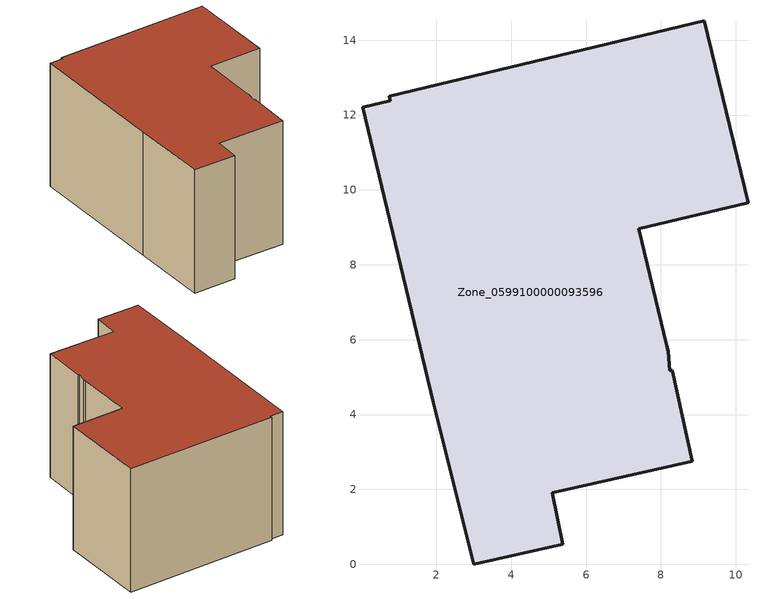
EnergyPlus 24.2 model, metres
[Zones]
Zone_0599100000093596
 floor ground (C_G): 0.03,12.21 0.77,12.39 0.74,12.5 9.16,14.52 10.33,9.66 7.41,8.96 8.16,5.84 8.19,5.7 8.24,5.17 8.31,5.18 8.84,2.75 5.1,1.92 5.38,0.53 3,0 1.92,4.33 z0
 wall outside (C_F): 5.38,0.53 5.1,1.92 8.84,2.75 8.31,5.18 8.24,5.17 8.19,5.7 8.16,5.84 7.41,8.96 10.33,9.66 9.16,14.52 0.74,12.5 0.77,12.39 0.03,12.21 1.92,4.33 3,0 5.38,0.53 z0:7.26
 roof outside (C_R): 0.77,12.39 0.03,12.21 1.92,4.33 3,0 5.38,0.53 5.1,1.92 8.84,2.75 8.31,5.18 8.24,5.17 8.19,5.7 8.16,5.84 7.41,8.96 10.33,9.66 9.16,14.52 0.74,12.5 z7.26
[BUILDING]
Pand.0599100000093596: North Axis=0; Terrain=City; Loads Convergence Tolerance Value=0.04; Temperature Convergence Tolerance Value=0.4; Solar Distribution=FullExterior; Maximum Number of Warmup Days=25; Minimum Number of Warmup Days=1
[Site:Location]
Rotterdam.The.Hague.AP_ZH_NLD Design_Conditions: Latitude=51.96; Longitude=4.45; Time Zone=1; Elevation=-4.5
[SITE:GROUNDTEMPERATURE:BUILDINGSURFACE]
18, 18, 18, 18, 18, 18, 18, 18, 18, 18, 18, 18
[MATERIAL] Thermal Absorptance=0.9; Solar Absorptance=0.7; Visible Absorptance=0.7
Name | Roughness | Thickness | Conductivity | Density | Specific Heat
G.TC.1965-1974 | MediumSmooth | 0.15 | 0.882353 | 540 | 1210
F.TC.1965-1974 | Rough | 0.3 | 0.697674 | 1920 | 840
R.TC.1965-1974 | MediumRough | 0.2 | 0.232558 | 1500 | 1000
[CONSTRUCTION]
C_G: G.TC.1965-1974
C_F: F.TC.1965-1974
C_R: R.TC.1965-1974
[ZONE]
Zone_0599100000093596: Type=1; Multiplier=1; Ceiling Height=Autocalculate; Volume=Autocalculate; Floor Area=autocalculate; Part of Total Floor Area=Yes
[ZONEINFILTRATION:DESIGNFLOWRATE]
Infil_Zone_0599100000093596: Zone or ZoneList or Space or SpaceList=Zone_0599100000093596; Schedule=AlwaysOn; Design Flow Rate Calculation Method=Flow/Area; Flow Rate per Floor Area=0.003; Constant Term Coefficient=1; Temperature Term Coefficient=0; Velocity Term Coefficient=0; Velocity Squared Term Coefficient=0
[HVACTEMPLATE:ZONE:IDEALLOADSAIRSYSTEM]
Zone_0599100000093596: Maximum Heating Supply Air Temperature=50; Minimum Cooling Supply Air Temperature=13; Maximum Heating Supply Air Humidity Ratio=0.0156; Minimum Cooling Supply Air Humidity Ratio=0.0077; Heating Limit=NoLimit; Cooling Limit=NoLimit; Dehumidification Control Type=ConstantSensibleHeatRatio; Cooling Sensible Heat Ratio=0.7; Dehumidification Setpoint=60; Humidification Control Type=None; Humidification Setpoint=30; Outdoor Air Method=None; Outdoor Air Flow Rate per Person=0.00944; Outdoor Air Flow Rate per Zone Floor Area=0; Outdoor Air Flow Rate per Zone=0; Demand Controlled Ventilation Type=None; Outdoor Air Economizer Type=NoEconomizer; Heat Recovery Type=None; Sensible Heat Recovery Effectiveness=0.7; Latent Heat Recovery Effectiveness=0.65
[ZONECONTROL:THERMOSTAT]
ThermostatControl_Zone_0599100000093596: Zone or ZoneList=Zone_0599100000093596; Control Type Schedule=DualSetpointControlType; Control 1=Thermostat_Zone_0599100000093596; Temperature Difference Between Cutout And Setpoint=0
[THERMOSTATSETPOINT:DUALSETPOINT]
Thermostat_Zone_0599100000093596: Heating Setpoint Temperature Schedule=HeatingSetpoint_Zone_0599100000093596; Cooling Setpoint Temperature Schedule=CoolingSetpoint_Zone_0599100000093596
[SCHEDULE:COMPACT]
HeatingSetpoint_Zone_0599100000093596: Through: 12/31, For: AllDays, Until: 24:00, 21
CoolingSetpoint_Zone_0599100000093596: Through: 12/31, For: AllDays, Until: 24:00, 24
DualSetpointControlType: Through: 12/31, For: AllDays, Until: 24:00, 4
AlwaysOn: Through: 12/31, For: AllDays, Until: 24:00, 1
